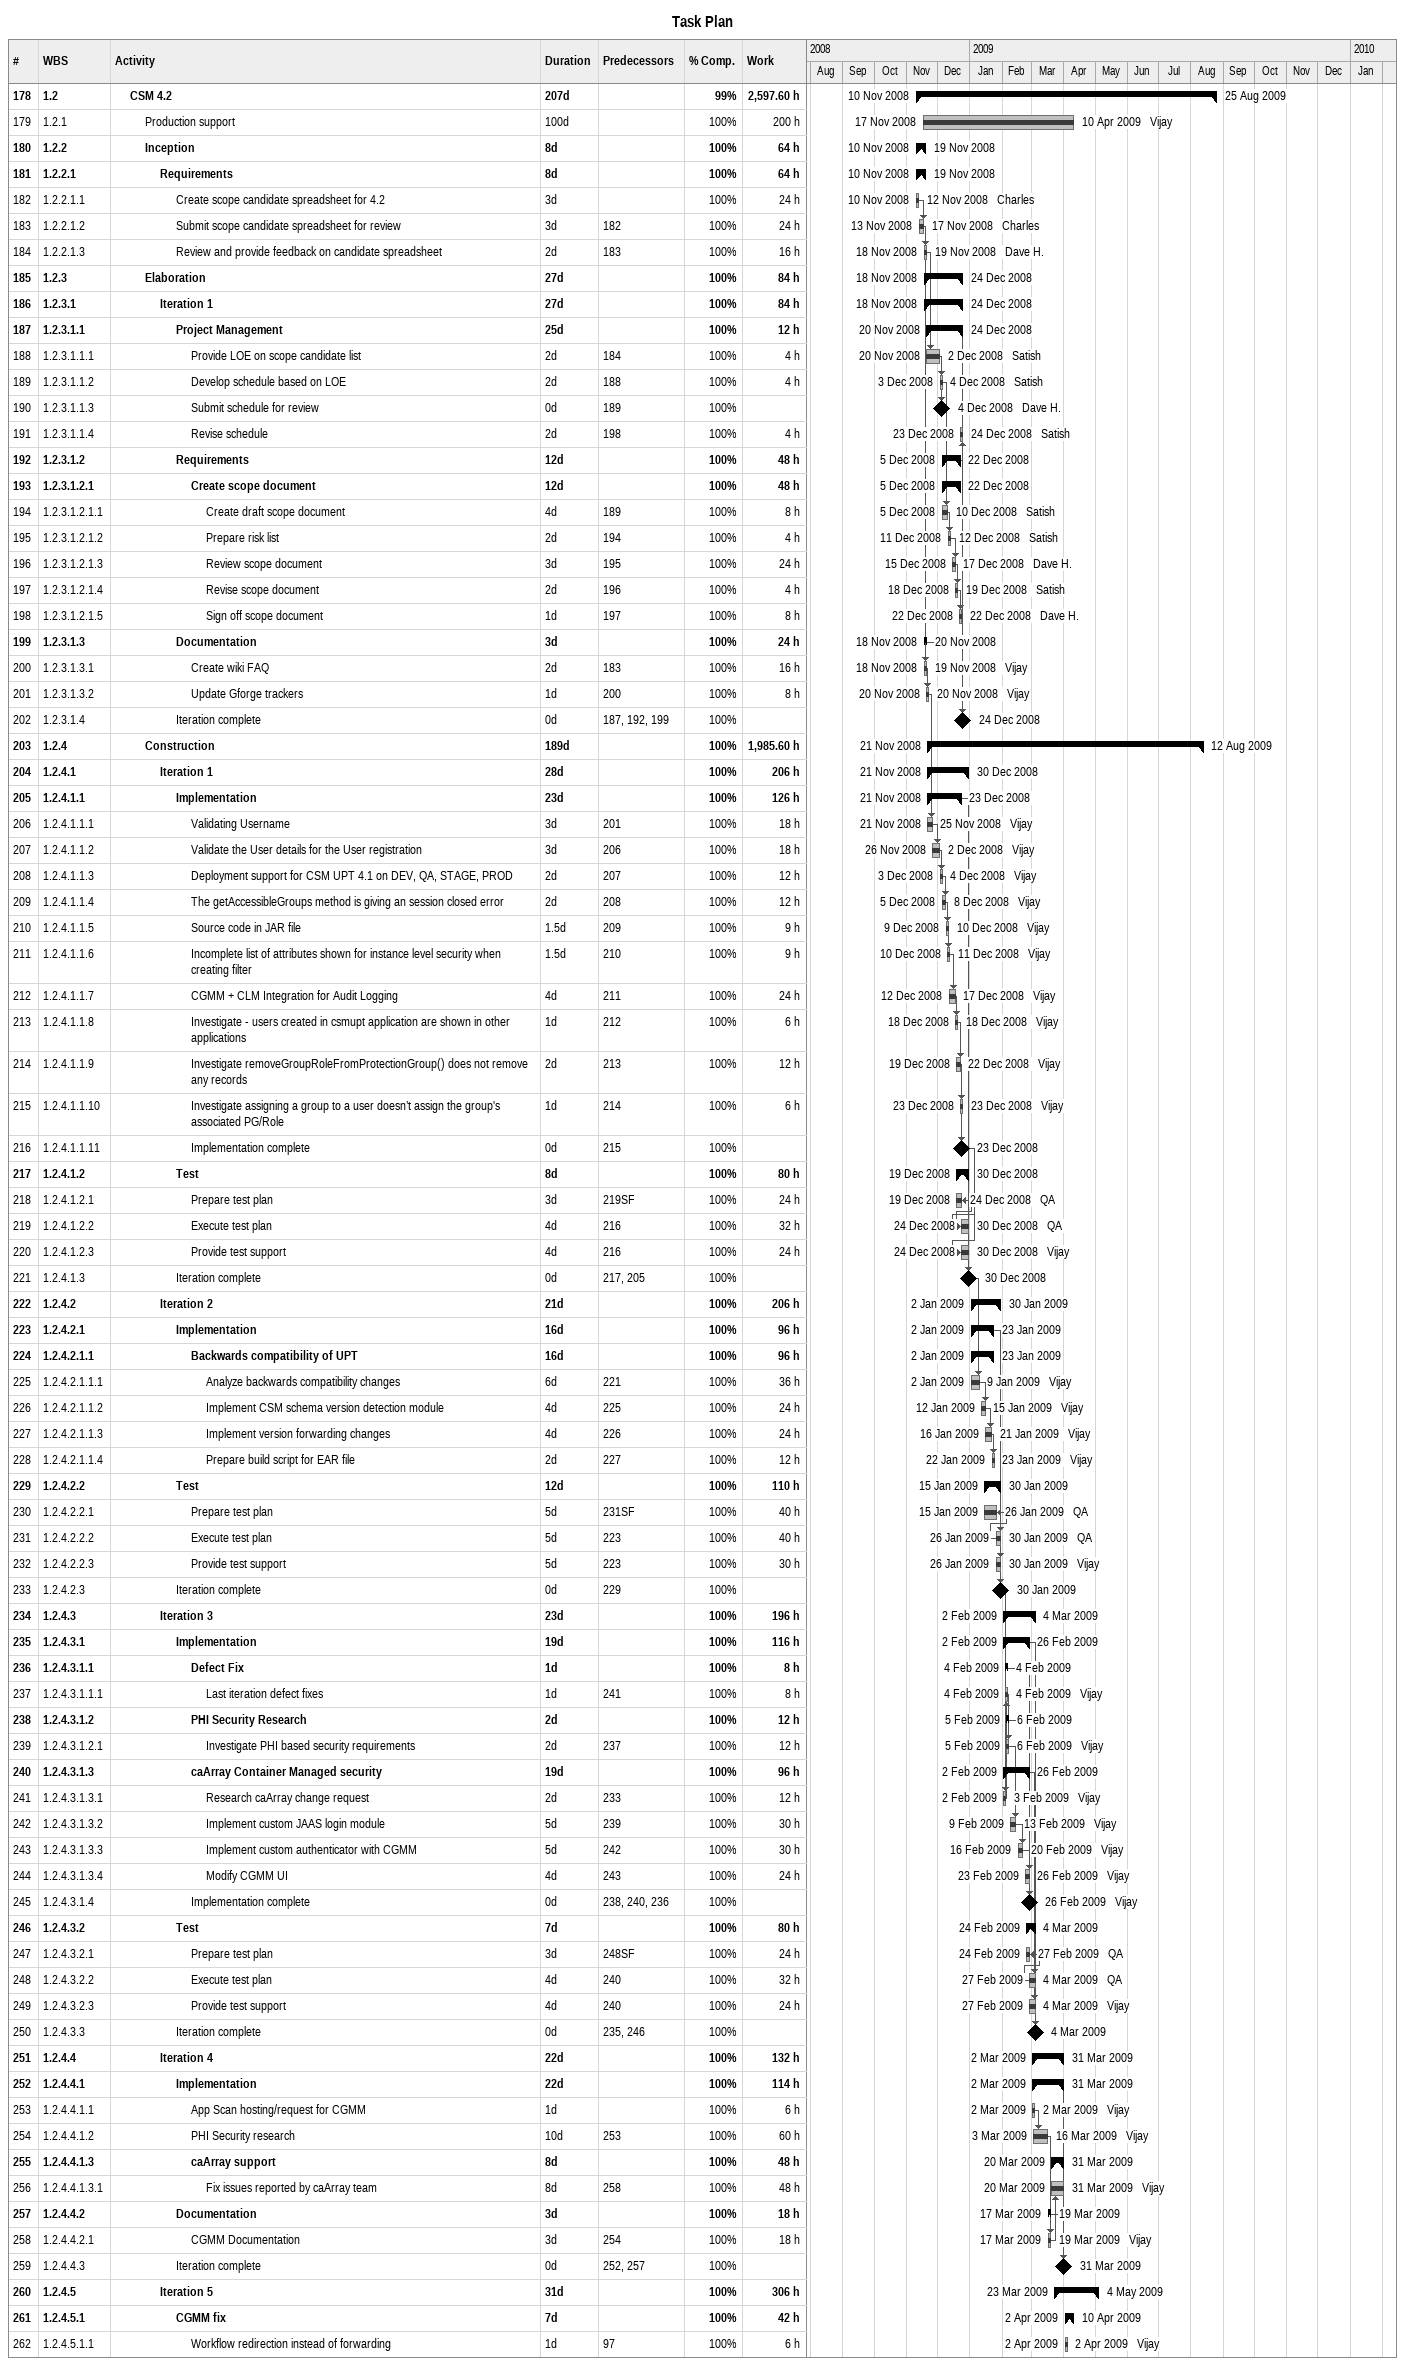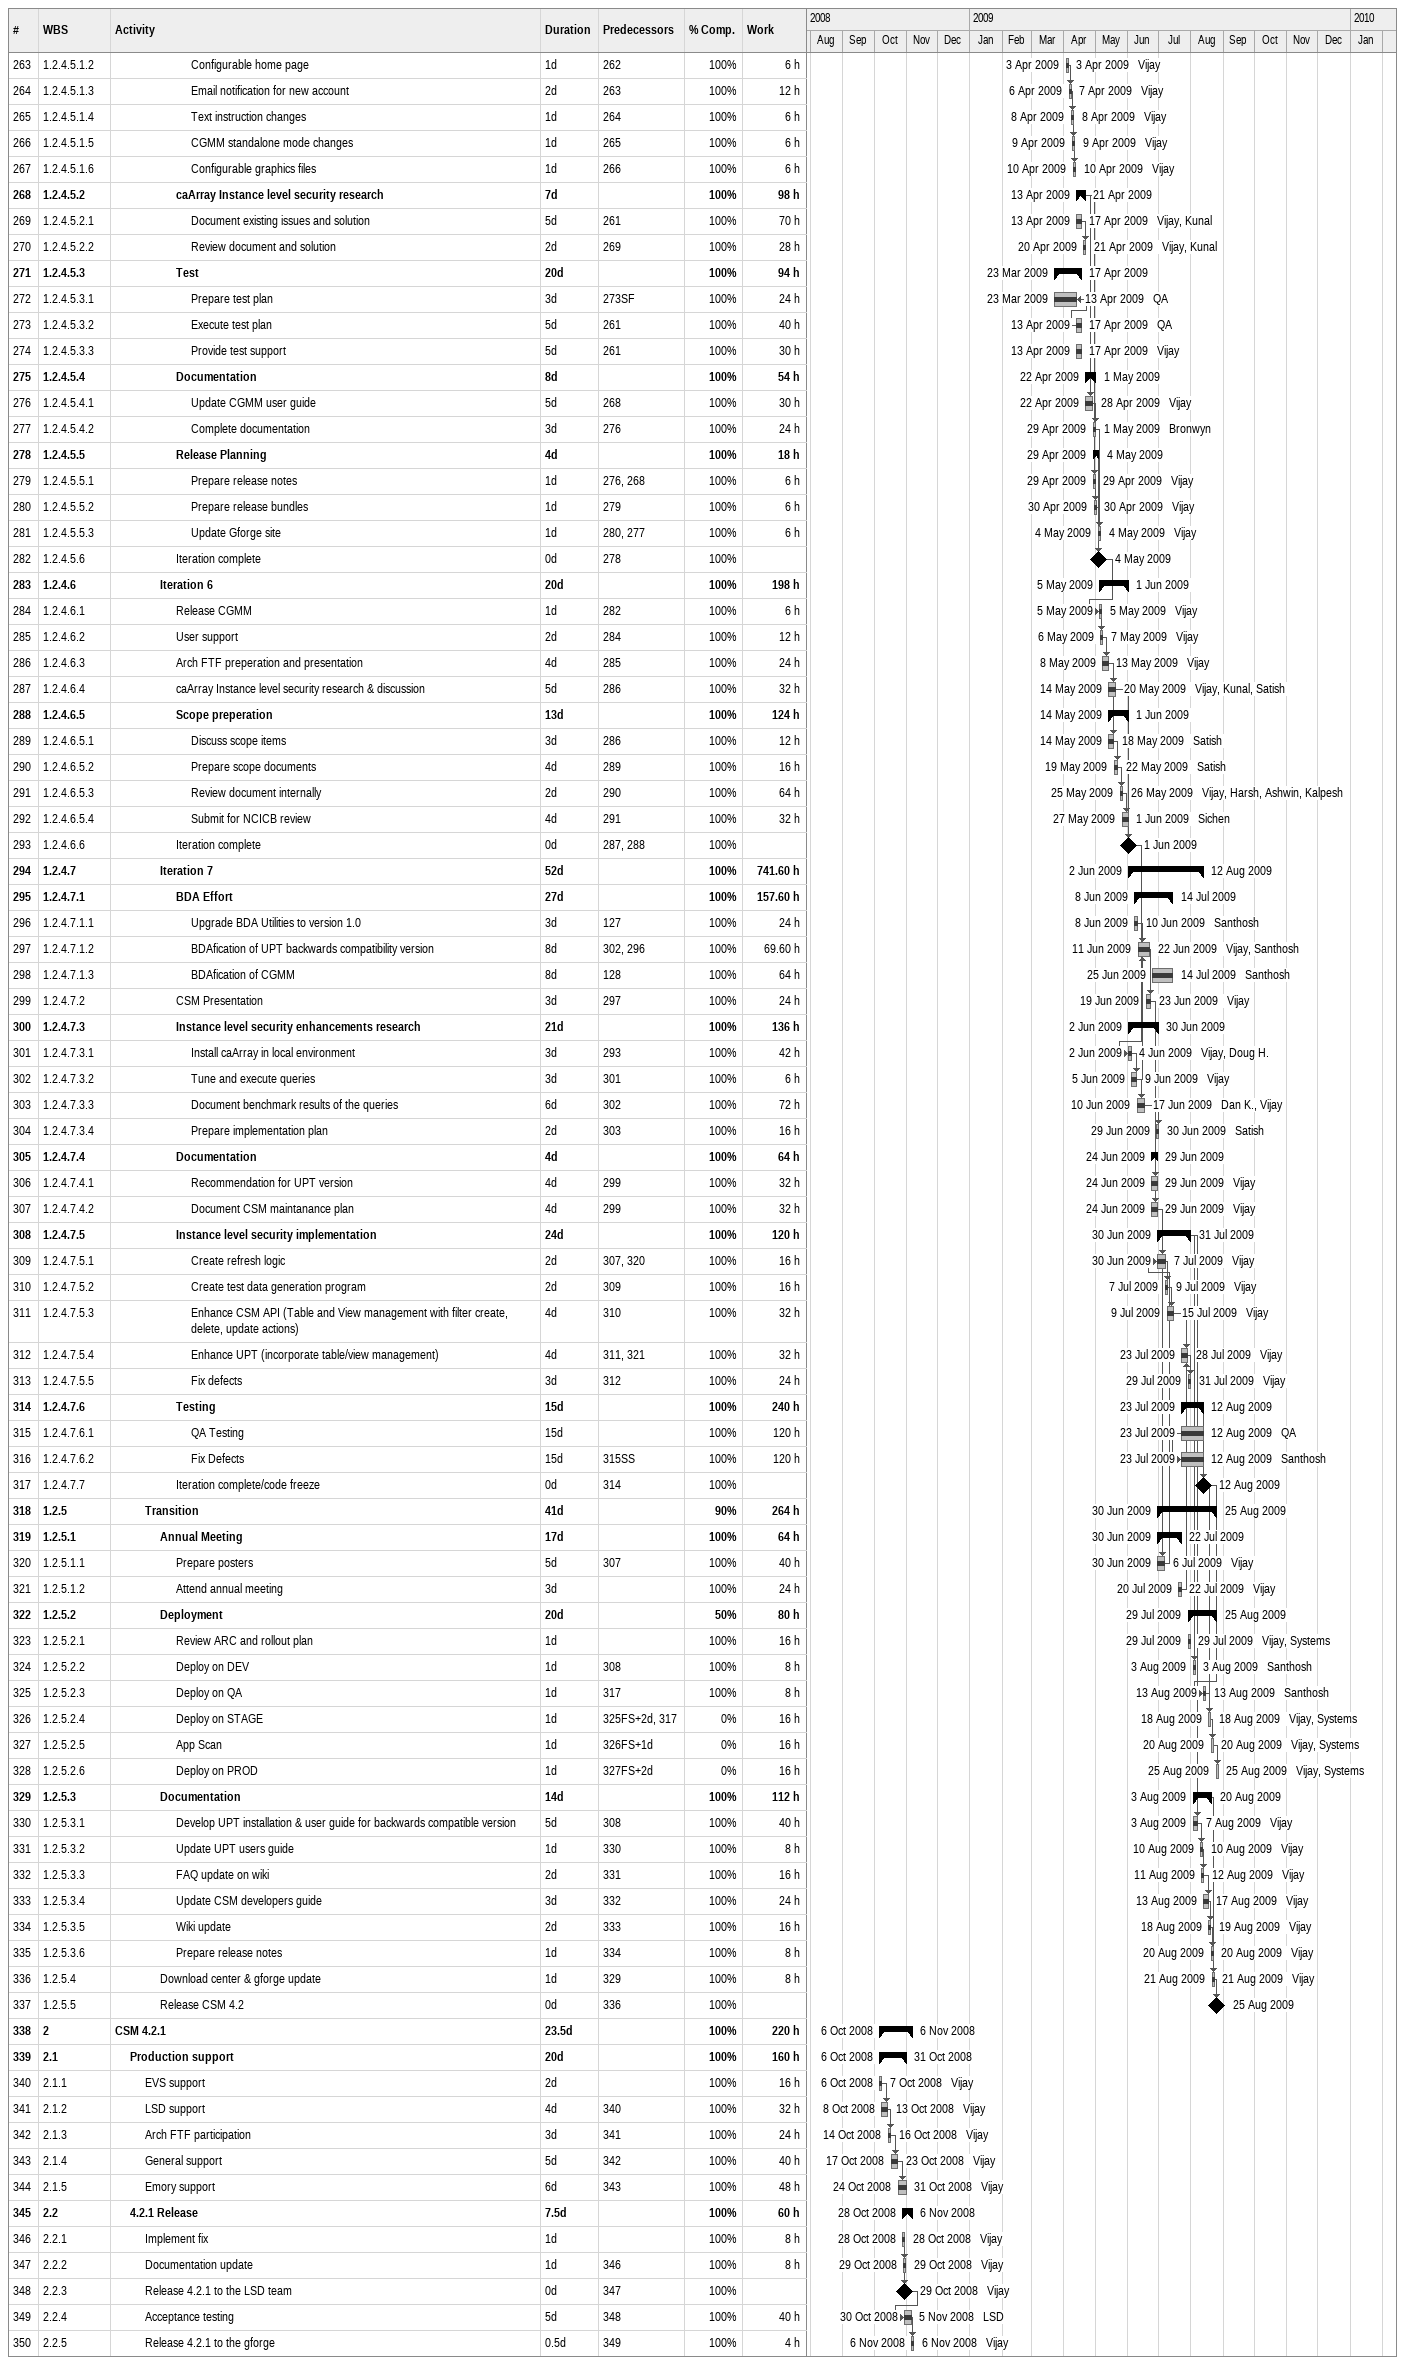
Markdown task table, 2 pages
Task Plan

| ID | WBS | Task | Duration | Start | Finish | Predecessors | Resources | % complete | Work (h) |
|---|---|---|---|---|---|---|---|---|---|
| 178 | 1.2 | **CSM 4.2** | 207d | 2008-11-10 | 2009-08-25 |  |  | 99 | 2597.60 |
| 179 | 1.2.1 | Production support | 100d | 2008-11-17 | 2009-04-10 |  | Vijay | 100 | 200 |
| 180 | 1.2.2 | **Inception** | 8d | 2008-11-10 | 2008-11-19 |  |  | 100 | 64 |
| 181 | 1.2.2.1 | **Requirements** | 8d | 2008-11-10 | 2008-11-19 |  |  | 100 | 64 |
| 182 | 1.2.2.1.1 | Create scope candidate spreadsheet for 4.2 | 3d | 2008-11-10 | 2008-11-12 |  | Charles | 100 | 24 |
| 183 | 1.2.2.1.2 | Submit scope candidate spreadsheet for review | 3d | 2008-11-13 | 2008-11-17 | 182 | Charles | 100 | 24 |
| 184 | 1.2.2.1.3 | Review and provide feedback on candidate spreadsheet | 2d | 2008-11-18 | 2008-11-19 | 183 | Dave H. | 100 | 16 |
| 185 | 1.2.3 | **Elaboration** | 27d | 2008-11-18 | 2008-12-24 |  |  | 100 | 84 |
| 186 | 1.2.3.1 | **Iteration 1** | 27d | 2008-11-18 | 2008-12-24 |  |  | 100 | 84 |
| 187 | 1.2.3.1.1 | **Project Management** | 25d | 2008-11-20 | 2008-12-24 |  |  | 100 | 12 |
| 188 | 1.2.3.1.1.1 | Provide LOE on scope candidate list | 2d | 2008-11-20 | 2008-12-02 | 184 | Satish | 100 | 4 |
| 189 | 1.2.3.1.1.2 | Develop schedule based on LOE | 2d | 2008-12-03 | 2008-12-04 | 188 | Satish | 100 | 4 |
| 190 | 1.2.3.1.1.3 | Submit schedule for review | 0d | 2008-12-04 | 2008-12-04 | 189 | Dave H. | 100 |  |
| 191 | 1.2.3.1.1.4 | Revise schedule | 2d | 2008-12-23 | 2008-12-24 | 198 | Satish | 100 | 4 |
| 192 | 1.2.3.1.2 | **Requirements** | 12d | 2008-12-05 | 2008-12-22 |  |  | 100 | 48 |
| 193 | 1.2.3.1.2.1 | **Create scope document** | 12d | 2008-12-05 | 2008-12-22 |  |  | 100 | 48 |
| 194 | 1.2.3.1.2.1.1 | Create draft scope document | 4d | 2008-12-05 | 2008-12-10 | 189 | Satish | 100 | 8 |
| 195 | 1.2.3.1.2.1.2 | Prepare risk list | 2d | 2008-12-11 | 2008-12-12 | 194 | Satish | 100 | 4 |
| 196 | 1.2.3.1.2.1.3 | Review scope document | 3d | 2008-12-15 | 2008-12-17 | 195 | Dave H. | 100 | 24 |
| 197 | 1.2.3.1.2.1.4 | Revise scope document | 2d | 2008-12-18 | 2008-12-19 | 196 | Satish | 100 | 4 |
| 198 | 1.2.3.1.2.1.5 | Sign off scope document | 1d | 2008-12-22 | 2008-12-22 | 197 | Dave H. | 100 | 8 |
| 199 | 1.2.3.1.3 | **Documentation** | 3d | 2008-11-18 | 2008-11-20 |  |  | 100 | 24 |
| 200 | 1.2.3.1.3.1 | Create wiki FAQ | 2d | 2008-11-18 | 2008-11-19 | 183 | Vijay | 100 | 16 |
| 201 | 1.2.3.1.3.2 | Update Gforge trackers | 1d | 2008-11-20 | 2008-11-20 | 200 | Vijay | 100 | 8 |
| 202 | 1.2.3.1.4 | Iteration complete | 0d | 2008-12-24 | 2008-12-24 | 187, 192, 199 |  | 100 |  |
| 203 | 1.2.4 | **Construction** | 189d | 2008-11-21 | 2009-08-12 |  |  | 100 | 1985.60 |
| 204 | 1.2.4.1 | **Iteration 1** | 28d | 2008-11-21 | 2008-12-30 |  |  | 100 | 206 |
| 205 | 1.2.4.1.1 | **Implementation** | 23d | 2008-11-21 | 2008-12-23 |  |  | 100 | 126 |
| 206 | 1.2.4.1.1.1 | Validating Username | 3d | 2008-11-21 | 2008-11-25 | 201 | Vijay | 100 | 18 |
| 207 | 1.2.4.1.1.2 | Validate the User details for the User registration | 3d | 2008-11-26 | 2008-12-02 | 206 | Vijay | 100 | 18 |
| 208 | 1.2.4.1.1.3 | Deployment support for CSM UPT 4.1 on DEV, QA, STAGE, PROD | 2d | 2008-12-03 | 2008-12-04 | 207 | Vijay | 100 | 12 |
| 209 | 1.2.4.1.1.4 | The getAccessibleGroups method is giving an session closed error | 2d | 2008-12-05 | 2008-12-08 | 208 | Vijay | 100 | 12 |
| 210 | 1.2.4.1.1.5 | Source code in JAR file | 1.5d | 2008-12-09 | 2008-12-10 | 209 | Vijay | 100 | 9 |
| 211 | 1.2.4.1.1.6 | Incomplete list of attributes shown for instance level security when creating filter | 1.5d | 2008-12-10 | 2008-12-11 | 210 | Vijay | 100 | 9 |
| 212 | 1.2.4.1.1.7 | CGMM + CLM Integration for Audit Logging | 4d | 2008-12-12 | 2008-12-17 | 211 | Vijay | 100 | 24 |
| 213 | 1.2.4.1.1.8 | Investigate - users created in csmupt application are shown in other applications | 1d | 2008-12-18 | 2008-12-18 | 212 | Vijay | 100 | 6 |
| 214 | 1.2.4.1.1.9 | Investigate removeGroupRoleFromProtectionGroup() does not remove any records | 2d | 2008-12-19 | 2008-12-22 | 213 | Vijay | 100 | 12 |
| 215 | 1.2.4.1.1.10 | Investigate assigning a group to a user doesn’t assign the group's associated PG/Role | 1d | 2008-12-23 | 2008-12-23 | 214 | Vijay | 100 | 6 |
| 216 | 1.2.4.1.1.11 | Implementation complete | 0d | 2008-12-23 | 2008-12-23 | 215 |  | 100 |  |
| 217 | 1.2.4.1.2 | **Test** | 8d | 2008-12-19 | 2008-12-30 |  |  | 100 | 80 |
| 218 | 1.2.4.1.2.1 | Prepare test plan | 3d | 2008-12-19 | 2008-12-24 | 219SF | QA | 100 | 24 |
| 219 | 1.2.4.1.2.2 | Execute test plan | 4d | 2008-12-24 | 2008-12-30 | 216 | QA | 100 | 32 |
| 220 | 1.2.4.1.2.3 | Provide test support | 4d | 2008-12-24 | 2008-12-30 | 216 | Vijay | 100 | 24 |
| 221 | 1.2.4.1.3 | Iteration complete | 0d | 2008-12-30 | 2008-12-30 | 217, 205 |  | 100 |  |
| 222 | 1.2.4.2 | **Iteration 2** | 21d | 2009-01-02 | 2009-01-30 |  |  | 100 | 206 |
| 223 | 1.2.4.2.1 | **Implementation** | 16d | 2009-01-02 | 2009-01-23 |  |  | 100 | 96 |
| 224 | 1.2.4.2.1.1 | **Backwards compatibility of UPT** | 16d | 2009-01-02 | 2009-01-23 |  |  | 100 | 96 |
| 225 | 1.2.4.2.1.1.1 | Analyze backwards compatibility changes | 6d | 2009-01-02 | 2009-01-09 | 221 | Vijay | 100 | 36 |
| 226 | 1.2.4.2.1.1.2 | Implement CSM schema version detection module | 4d | 2009-01-12 | 2009-01-15 | 225 | Vijay | 100 | 24 |
| 227 | 1.2.4.2.1.1.3 | Implement version forwarding changes | 4d | 2009-01-16 | 2009-01-21 | 226 | Vijay | 100 | 24 |
| 228 | 1.2.4.2.1.1.4 | Prepare build script for EAR file | 2d | 2009-01-22 | 2009-01-23 | 227 | Vijay | 100 | 12 |
| 229 | 1.2.4.2.2 | **Test** | 12d | 2009-01-15 | 2009-01-30 |  |  | 100 | 110 |
| 230 | 1.2.4.2.2.1 | Prepare test plan | 5d | 2009-01-15 | 2009-01-26 | 231SF | QA | 100 | 40 |
| 231 | 1.2.4.2.2.2 | Execute test plan | 5d | 2009-01-26 | 2009-01-30 | 223 | QA | 100 | 40 |
| 232 | 1.2.4.2.2.3 | Provide test support | 5d | 2009-01-26 | 2009-01-30 | 223 | Vijay | 100 | 30 |
| 233 | 1.2.4.2.3 | Iteration complete | 0d | 2009-01-30 | 2009-01-30 | 229 |  | 100 |  |
| 234 | 1.2.4.3 | **Iteration 3** | 23d | 2009-02-02 | 2009-03-04 |  |  | 100 | 196 |
| 235 | 1.2.4.3.1 | **Implementation** | 19d | 2009-02-02 | 2009-02-26 |  |  | 100 | 116 |
| 236 | 1.2.4.3.1.1 | **Defect Fix** | 1d | 2009-02-04 | 2009-02-04 |  |  | 100 | 8 |
| 237 | 1.2.4.3.1.1.1 | Last iteration defect fixes | 1d | 2009-02-04 | 2009-02-04 | 241 | Vijay | 100 | 8 |
| 238 | 1.2.4.3.1.2 | **PHI Security Research** | 2d | 2009-02-05 | 2009-02-06 |  |  | 100 | 12 |
| 239 | 1.2.4.3.1.2.1 | Investigate PHI based security requirements | 2d | 2009-02-05 | 2009-02-06 | 237 | Vijay | 100 | 12 |
| 240 | 1.2.4.3.1.3 | **caArray Container Managed security** | 19d | 2009-02-02 | 2009-02-26 |  |  | 100 | 96 |
| 241 | 1.2.4.3.1.3.1 | Research caArray change request | 2d | 2009-02-02 | 2009-02-03 | 233 | Vijay | 100 | 12 |
| 242 | 1.2.4.3.1.3.2 | Implement custom JAAS login module | 5d | 2009-02-09 | 2009-02-13 | 239 | Vijay | 100 | 30 |
| 243 | 1.2.4.3.1.3.3 | Implement custom authenticator with CGMM | 5d | 2009-02-16 | 2009-02-20 | 242 | Vijay | 100 | 30 |
| 244 | 1.2.4.3.1.3.4 | Modify CGMM UI | 4d | 2009-02-23 | 2009-02-26 | 243 | Vijay | 100 | 24 |
| 245 | 1.2.4.3.1.4 | Implementation complete | 0d | 2009-02-26 | 2009-02-26 | 238, 240, 236 | Vijay | 100 |  |
| 246 | 1.2.4.3.2 | **Test** | 7d | 2009-02-24 | 2009-03-04 |  |  | 100 | 80 |
| 247 | 1.2.4.3.2.1 | Prepare test plan | 3d | 2009-02-24 | 2009-02-27 | 248SF | QA | 100 | 24 |
| 248 | 1.2.4.3.2.2 | Execute test plan | 4d | 2009-02-27 | 2009-03-04 | 240 | QA | 100 | 32 |
| 249 | 1.2.4.3.2.3 | Provide test support | 4d | 2009-02-27 | 2009-03-04 | 240 | Vijay | 100 | 24 |
| 250 | 1.2.4.3.3 | Iteration complete | 0d | 2009-03-04 | 2009-03-04 | 235, 246 |  | 100 |  |
| 251 | 1.2.4.4 | **Iteration 4** | 22d | 2009-03-02 | 2009-03-31 |  |  | 100 | 132 |
| 252 | 1.2.4.4.1 | **Implementation** | 22d | 2009-03-02 | 2009-03-31 |  |  | 100 | 114 |
| 253 | 1.2.4.4.1.1 | App Scan hosting/request for CGMM | 1d | 2009-03-02 | 2009-03-02 |  | Vijay | 100 | 6 |
| 254 | 1.2.4.4.1.2 | PHI Security research | 10d | 2009-03-03 | 2009-03-16 | 253 | Vijay | 100 | 60 |
| 255 | 1.2.4.4.1.3 | **caArray support** | 8d | 2009-03-20 | 2009-03-31 |  |  | 100 | 48 |
| 256 | 1.2.4.4.1.3.1 | Fix issues reported by caArray team | 8d | 2009-03-20 | 2009-03-31 | 258 | Vijay | 100 | 48 |
| 257 | 1.2.4.4.2 | **Documentation** | 3d | 2009-03-17 | 2009-03-19 |  |  | 100 | 18 |
| 258 | 1.2.4.4.2.1 | CGMM Documentation | 3d | 2009-03-17 | 2009-03-19 | 254 | Vijay | 100 | 18 |
| 259 | 1.2.4.4.3 | Iteration complete | 0d | 2009-03-31 | 2009-03-31 | 252, 257 |  | 100 |  |
| 260 | 1.2.4.5 | **Iteration 5** | 31d | 2009-03-23 | 2009-05-04 |  |  | 100 | 306 |
| 261 | 1.2.4.5.1 | **CGMM fix** | 7d | 2009-04-02 | 2009-04-10 |  |  | 100 | 42 |
| 262 | 1.2.4.5.1.1 | Workflow redirection instead of forwarding | 1d | 2009-04-02 | 2009-04-02 | 97 | Vijay | 100 | 6 |
| 263 | 1.2.4.5.1.2 | Configurable home page | 1d | 2009-04-03 | 2009-04-03 | 262 | Vijay | 100 | 6 |
| 264 | 1.2.4.5.1.3 | Email notification for new account | 2d | 2009-04-06 | 2009-04-07 | 263 | Vijay | 100 | 12 |
| 265 | 1.2.4.5.1.4 | Text instruction changes | 1d | 2009-04-08 | 2009-04-08 | 264 | Vijay | 100 | 6 |
| 266 | 1.2.4.5.1.5 | CGMM standalone mode changes | 1d | 2009-04-09 | 2009-04-09 | 265 | Vijay | 100 | 6 |
| 267 | 1.2.4.5.1.6 | Configurable graphics files | 1d | 2009-04-10 | 2009-04-10 | 266 | Vijay | 100 | 6 |
| 268 | 1.2.4.5.2 | **caArray Instance level security research** | 7d | 2009-04-13 | 2009-04-21 |  |  | 100 | 98 |
| 269 | 1.2.4.5.2.1 | Document existing issues and solution | 5d | 2009-04-13 | 2009-04-17 | 261 | Vijay, Kunal | 100 | 70 |
| 270 | 1.2.4.5.2.2 | Review document and solution | 2d | 2009-04-20 | 2009-04-21 | 269 | Vijay, Kunal | 100 | 28 |
| 271 | 1.2.4.5.3 | **Test** | 20d | 2009-03-23 | 2009-04-17 |  |  | 100 | 94 |
| 272 | 1.2.4.5.3.1 | Prepare test plan | 3d | 2009-03-23 | 2009-04-13 | 273SF | QA | 100 | 24 |
| 273 | 1.2.4.5.3.2 | Execute test plan | 5d | 2009-04-13 | 2009-04-17 | 261 | QA | 100 | 40 |
| 274 | 1.2.4.5.3.3 | Provide test support | 5d | 2009-04-13 | 2009-04-17 | 261 | Vijay | 100 | 30 |
| 275 | 1.2.4.5.4 | **Documentation** | 8d | 2009-04-22 | 2009-05-01 |  |  | 100 | 54 |
| 276 | 1.2.4.5.4.1 | Update CGMM user guide | 5d | 2009-04-22 | 2009-04-28 | 268 | Vijay | 100 | 30 |
| 277 | 1.2.4.5.4.2 | Complete documentation | 3d | 2009-04-29 | 2009-05-01 | 276 | Bronwyn | 100 | 24 |
| 278 | 1.2.4.5.5 | **Release Planning** | 4d | 2009-04-29 | 2009-05-04 |  |  | 100 | 18 |
| 279 | 1.2.4.5.5.1 | Prepare release notes | 1d | 2009-04-29 | 2009-04-29 | 276, 268 | Vijay | 100 | 6 |
| 280 | 1.2.4.5.5.2 | Prepare release bundles | 1d | 2009-04-30 | 2009-04-30 | 279 | Vijay | 100 | 6 |
| 281 | 1.2.4.5.5.3 | Update Gforge site | 1d | 2009-05-04 | 2009-05-04 | 280, 277 | Vijay | 100 | 6 |
| 282 | 1.2.4.5.6 | Iteration complete | 0d | 2009-05-04 | 2009-05-04 | 278 |  | 100 |  |
| 283 | 1.2.4.6 | **Iteration 6** | 20d | 2009-05-05 | 2009-06-01 |  |  | 100 | 198 |
| 284 | 1.2.4.6.1 | Release CGMM | 1d | 2009-05-05 | 2009-05-05 | 282 | Vijay | 100 | 6 |
| 285 | 1.2.4.6.2 | User support | 2d | 2009-05-06 | 2009-05-07 | 284 | Vijay | 100 | 12 |
| 286 | 1.2.4.6.3 | Arch FTF preperation and presentation | 4d | 2009-05-08 | 2009-05-13 | 285 | Vijay | 100 | 24 |
| 287 | 1.2.4.6.4 | caArray Instance level security research & discussion | 5d | 2009-05-14 | 2009-05-20 | 286 | Vijay, Kunal, Satish | 100 | 32 |
| 288 | 1.2.4.6.5 | **Scope preperation** | 13d | 2009-05-14 | 2009-06-01 |  |  | 100 | 124 |
| 289 | 1.2.4.6.5.1 | Discuss scope items | 3d | 2009-05-14 | 2009-05-18 | 286 | Satish | 100 | 12 |
| 290 | 1.2.4.6.5.2 | Prepare scope documents | 4d | 2009-05-19 | 2009-05-22 | 289 | Satish | 100 | 16 |
| 291 | 1.2.4.6.5.3 | Review document internally | 2d | 2009-05-25 | 2009-05-26 | 290 | Vijay, Harsh, Ashwin, Kalpesh | 100 | 64 |
| 292 | 1.2.4.6.5.4 | Submit for NCICB review | 4d | 2009-05-27 | 2009-06-01 | 291 | Sichen | 100 | 32 |
| 293 | 1.2.4.6.6 | Iteration complete | 0d | 2009-06-01 | 2009-06-01 | 287, 288 |  | 100 |  |
| 294 | 1.2.4.7 | **Iteration 7** | 52d | 2009-06-02 | 2009-08-12 |  |  | 100 | 741.60 |
| 295 | 1.2.4.7.1 | **BDA Effort** | 27d | 2009-06-08 | 2009-07-14 |  |  | 100 | 157.60 |
| 296 | 1.2.4.7.1.1 | Upgrade BDA Utilities to version 1.0 | 3d | 2009-06-08 | 2009-06-10 | 127 | Santhosh | 100 | 24 |
| 297 | 1.2.4.7.1.2 | BDAfication of UPT backwards compatibility version | 8d | 2009-06-11 | 2009-06-22 | 302, 296 | Vijay, Santhosh | 100 | 69.60 |
| 298 | 1.2.4.7.1.3 | BDAfication of CGMM | 8d | 2009-06-25 | 2009-07-14 | 128 | Santhosh | 100 | 64 |
| 299 | 1.2.4.7.2 | CSM Presentation | 3d | 2009-06-19 | 2009-06-23 | 297 | Vijay | 100 | 24 |
| 300 | 1.2.4.7.3 | **Instance level security enhancements research** | 21d | 2009-06-02 | 2009-06-30 |  |  | 100 | 136 |
| 301 | 1.2.4.7.3.1 | Install caArray in local environment | 3d | 2009-06-02 | 2009-06-04 | 293 | Vijay, Doug H. | 100 | 42 |
| 302 | 1.2.4.7.3.2 | Tune and execute queries | 3d | 2009-06-05 | 2009-06-09 | 301 | Vijay | 100 | 6 |
| 303 | 1.2.4.7.3.3 | Document benchmark results of the queries | 6d | 2009-06-10 | 2009-06-17 | 302 | Dan K., Vijay | 100 | 72 |
| 304 | 1.2.4.7.3.4 | Prepare implementation plan | 2d | 2009-06-29 | 2009-06-30 | 303 | Satish | 100 | 16 |
| 305 | 1.2.4.7.4 | **Documentation** | 4d | 2009-06-24 | 2009-06-29 |  |  | 100 | 64 |
| 306 | 1.2.4.7.4.1 | Recommendation for UPT version | 4d | 2009-06-24 | 2009-06-29 | 299 | Vijay | 100 | 32 |
| 307 | 1.2.4.7.4.2 | Document CSM maintanance plan | 4d | 2009-06-24 | 2009-06-29 | 299 | Vijay | 100 | 32 |
| 308 | 1.2.4.7.5 | **Instance level security implementation** | 24d | 2009-06-30 | 2009-07-31 |  |  | 100 | 120 |
| 309 | 1.2.4.7.5.1 | Create refresh logic | 2d | 2009-06-30 | 2009-07-07 | 307, 320 | Vijay | 100 | 16 |
| 310 | 1.2.4.7.5.2 | Create test data generation program | 2d | 2009-07-07 | 2009-07-09 | 309 | Vijay | 100 | 16 |
| 311 | 1.2.4.7.5.3 | Enhance CSM API (Table and View management with filter create, delete, update actions) | 4d | 2009-07-09 | 2009-07-15 | 310 | Vijay | 100 | 32 |
| 312 | 1.2.4.7.5.4 | Enhance UPT (incorporate table/view management) | 4d | 2009-07-23 | 2009-07-28 | 311, 321 | Vijay | 100 | 32 |
| 313 | 1.2.4.7.5.5 | Fix defects | 3d | 2009-07-29 | 2009-07-31 | 312 | Vijay | 100 | 24 |
| 314 | 1.2.4.7.6 | **Testing** | 15d | 2009-07-23 | 2009-08-12 |  |  | 100 | 240 |
| 315 | 1.2.4.7.6.1 | QA Testing | 15d | 2009-07-23 | 2009-08-12 |  | QA | 100 | 120 |
| 316 | 1.2.4.7.6.2 | Fix Defects | 15d | 2009-07-23 | 2009-08-12 | 315SS | Santhosh | 100 | 120 |
| 317 | 1.2.4.7.7 | Iteration complete/code freeze | 0d | 2009-08-12 | 2009-08-12 | 314 |  | 100 |  |
| 318 | 1.2.5 | **Transition** | 41d | 2009-06-30 | 2009-08-25 |  |  | 90 | 264 |
| 319 | 1.2.5.1 | **Annual Meeting** | 17d | 2009-06-30 | 2009-07-22 |  |  | 100 | 64 |
| 320 | 1.2.5.1.1 | Prepare posters | 5d | 2009-06-30 | 2009-07-06 | 307 | Vijay | 100 | 40 |
| 321 | 1.2.5.1.2 | Attend annual meeting | 3d | 2009-07-20 | 2009-07-22 |  | Vijay | 100 | 24 |
| 322 | 1.2.5.2 | **Deployment** | 20d | 2009-07-29 | 2009-08-25 |  |  | 50 | 80 |
| 323 | 1.2.5.2.1 | Review ARC and rollout plan | 1d | 2009-07-29 | 2009-07-29 |  | Vijay, Systems | 100 | 16 |
| 324 | 1.2.5.2.2 | Deploy on DEV | 1d | 2009-08-03 | 2009-08-03 | 308 | Santhosh | 100 | 8 |
| 325 | 1.2.5.2.3 | Deploy on QA | 1d | 2009-08-13 | 2009-08-13 | 317 | Santhosh | 100 | 8 |
| 326 | 1.2.5.2.4 | Deploy on STAGE | 1d | 2009-08-18 | 2009-08-18 | 325FS+2d, 317 | Vijay, Systems | 0 | 16 |
| 327 | 1.2.5.2.5 | App Scan | 1d | 2009-08-20 | 2009-08-20 | 326FS+1d | Vijay, Systems | 0 | 16 |
| 328 | 1.2.5.2.6 | Deploy on PROD | 1d | 2009-08-25 | 2009-08-25 | 327FS+2d | Vijay, Systems | 0 | 16 |
| 329 | 1.2.5.3 | **Documentation** | 14d | 2009-08-03 | 2009-08-20 |  |  | 100 | 112 |
| 330 | 1.2.5.3.1 | Develop UPT installation & user guide for backwards compatible version | 5d | 2009-08-03 | 2009-08-07 | 308 | Vijay | 100 | 40 |
| 331 | 1.2.5.3.2 | Update UPT users guide | 1d | 2009-08-10 | 2009-08-10 | 330 | Vijay | 100 | 8 |
| 332 | 1.2.5.3.3 | FAQ update on wiki | 2d | 2009-08-11 | 2009-08-12 | 331 | Vijay | 100 | 16 |
| 333 | 1.2.5.3.4 | Update CSM developers guide | 3d | 2009-08-13 | 2009-08-17 | 332 | Vijay | 100 | 24 |
| 334 | 1.2.5.3.5 | Wiki update | 2d | 2009-08-18 | 2009-08-19 | 333 | Vijay | 100 | 16 |
| 335 | 1.2.5.3.6 | Prepare release notes | 1d | 2009-08-20 | 2009-08-20 | 334 | Vijay | 100 | 8 |
| 336 | 1.2.5.4 | Download center & gforge update | 1d | 2009-08-21 | 2009-08-21 | 329 | Vijay | 100 | 8 |
| 337 | 1.2.5.5 | Release CSM 4.2 | 0d | 2009-08-25 | 2009-08-25 | 336 |  | 100 |  |
| 338 | 2 | **CSM 4.2.1** | 23.5d | 2008-10-06 | 2008-11-06 |  |  | 100 | 220 |
| 339 | 2.1 | **Production support** | 20d | 2008-10-06 | 2008-10-31 |  |  | 100 | 160 |
| 340 | 2.1.1 | EVS support | 2d | 2008-10-06 | 2008-10-07 |  | Vijay | 100 | 16 |
| 341 | 2.1.2 | LSD support | 4d | 2008-10-08 | 2008-10-13 | 340 | Vijay | 100 | 32 |
| 342 | 2.1.3 | Arch FTF participation | 3d | 2008-10-14 | 2008-10-16 | 341 | Vijay | 100 | 24 |
| 343 | 2.1.4 | General support | 5d | 2008-10-17 | 2008-10-23 | 342 | Vijay | 100 | 40 |
| 344 | 2.1.5 | Emory support | 6d | 2008-10-24 | 2008-10-31 | 343 | Vijay | 100 | 48 |
| 345 | 2.2 | **4.2.1 Release** | 7.5d | 2008-10-28 | 2008-11-06 |  |  | 100 | 60 |
| 346 | 2.2.1 | Implement fix | 1d | 2008-10-28 | 2008-10-28 |  | Vijay | 100 | 8 |
| 347 | 2.2.2 | Documentation update | 1d | 2008-10-29 | 2008-10-29 | 346 | Vijay | 100 | 8 |
| 348 | 2.2.3 | Release 4.2.1 to the LSD team | 0d | 2008-10-29 | 2008-10-29 | 347 | Vijay | 100 |  |
| 349 | 2.2.4 | Acceptance testing | 5d | 2008-10-30 | 2008-11-05 | 348 | LSD | 100 | 40 |
| 350 | 2.2.5 | Release 4.2.1 to the gforge | 0.5d | 2008-11-06 | 2008-11-06 | 349 | Vijay | 100 | 4 |
